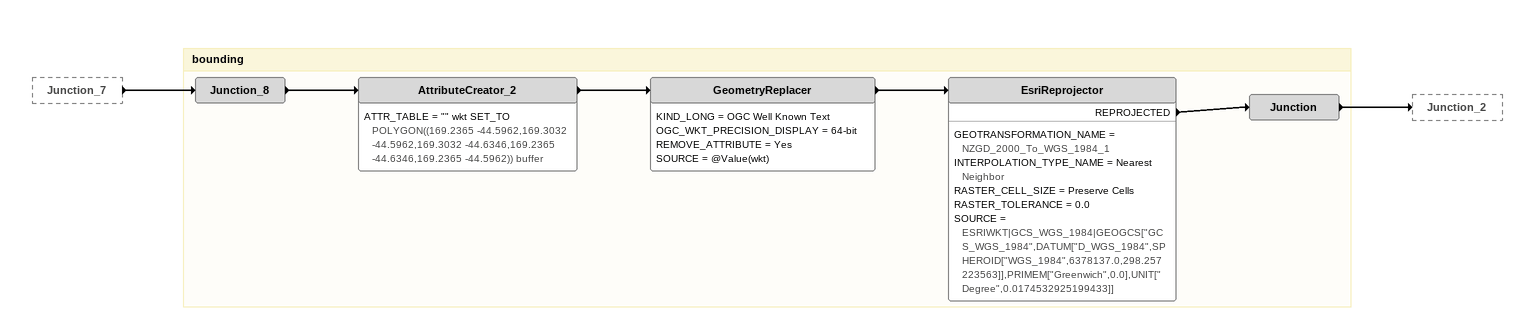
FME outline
Junction_7 [outside]
    -> Junction_8

Bookmark: bounding
Junction_8
    -> AttributeCreator_2
AttributeCreator_2
    ATTR_TABLE = "" wkt SET_TO POLYGON((169.2365 -44.5962,169.3032 -44.5962,169.3032 -44.6346,169.2365 -44.6346,169.2365 -44.5962)) buffer
    -> GeometryReplacer
GeometryReplacer
    KIND_LONG = OGC Well Known Text
    OGC_WKT_PRECISION_DISPLAY = 64-bit
    REMOVE_ATTRIBUTE = Yes
    SOURCE = @Value(wkt)
    -> EsriReprojector
EsriReprojector
    GEOTRANSFORMATION_NAME = NZGD_2000_To_WGS_1984_1
    INTERPOLATION_TYPE_NAME = Nearest Neighbor
    RASTER_CELL_SIZE = Preserve Cells
    RASTER_TOLERANCE = 0.0
    SOURCE = ESRIWKT|GCS_WGS_1984|GEOGCS["GCS_WGS_1984",DATUM["D_WGS_1984",SPHEROID["WGS_1984",6378137.0,298.257223563]],PRIMEM["Greenwich",0.0],UNIT["Degree",0.0174532925199433]]
    REPROJECTED -> Junction
Junction
    -> Junction_2
